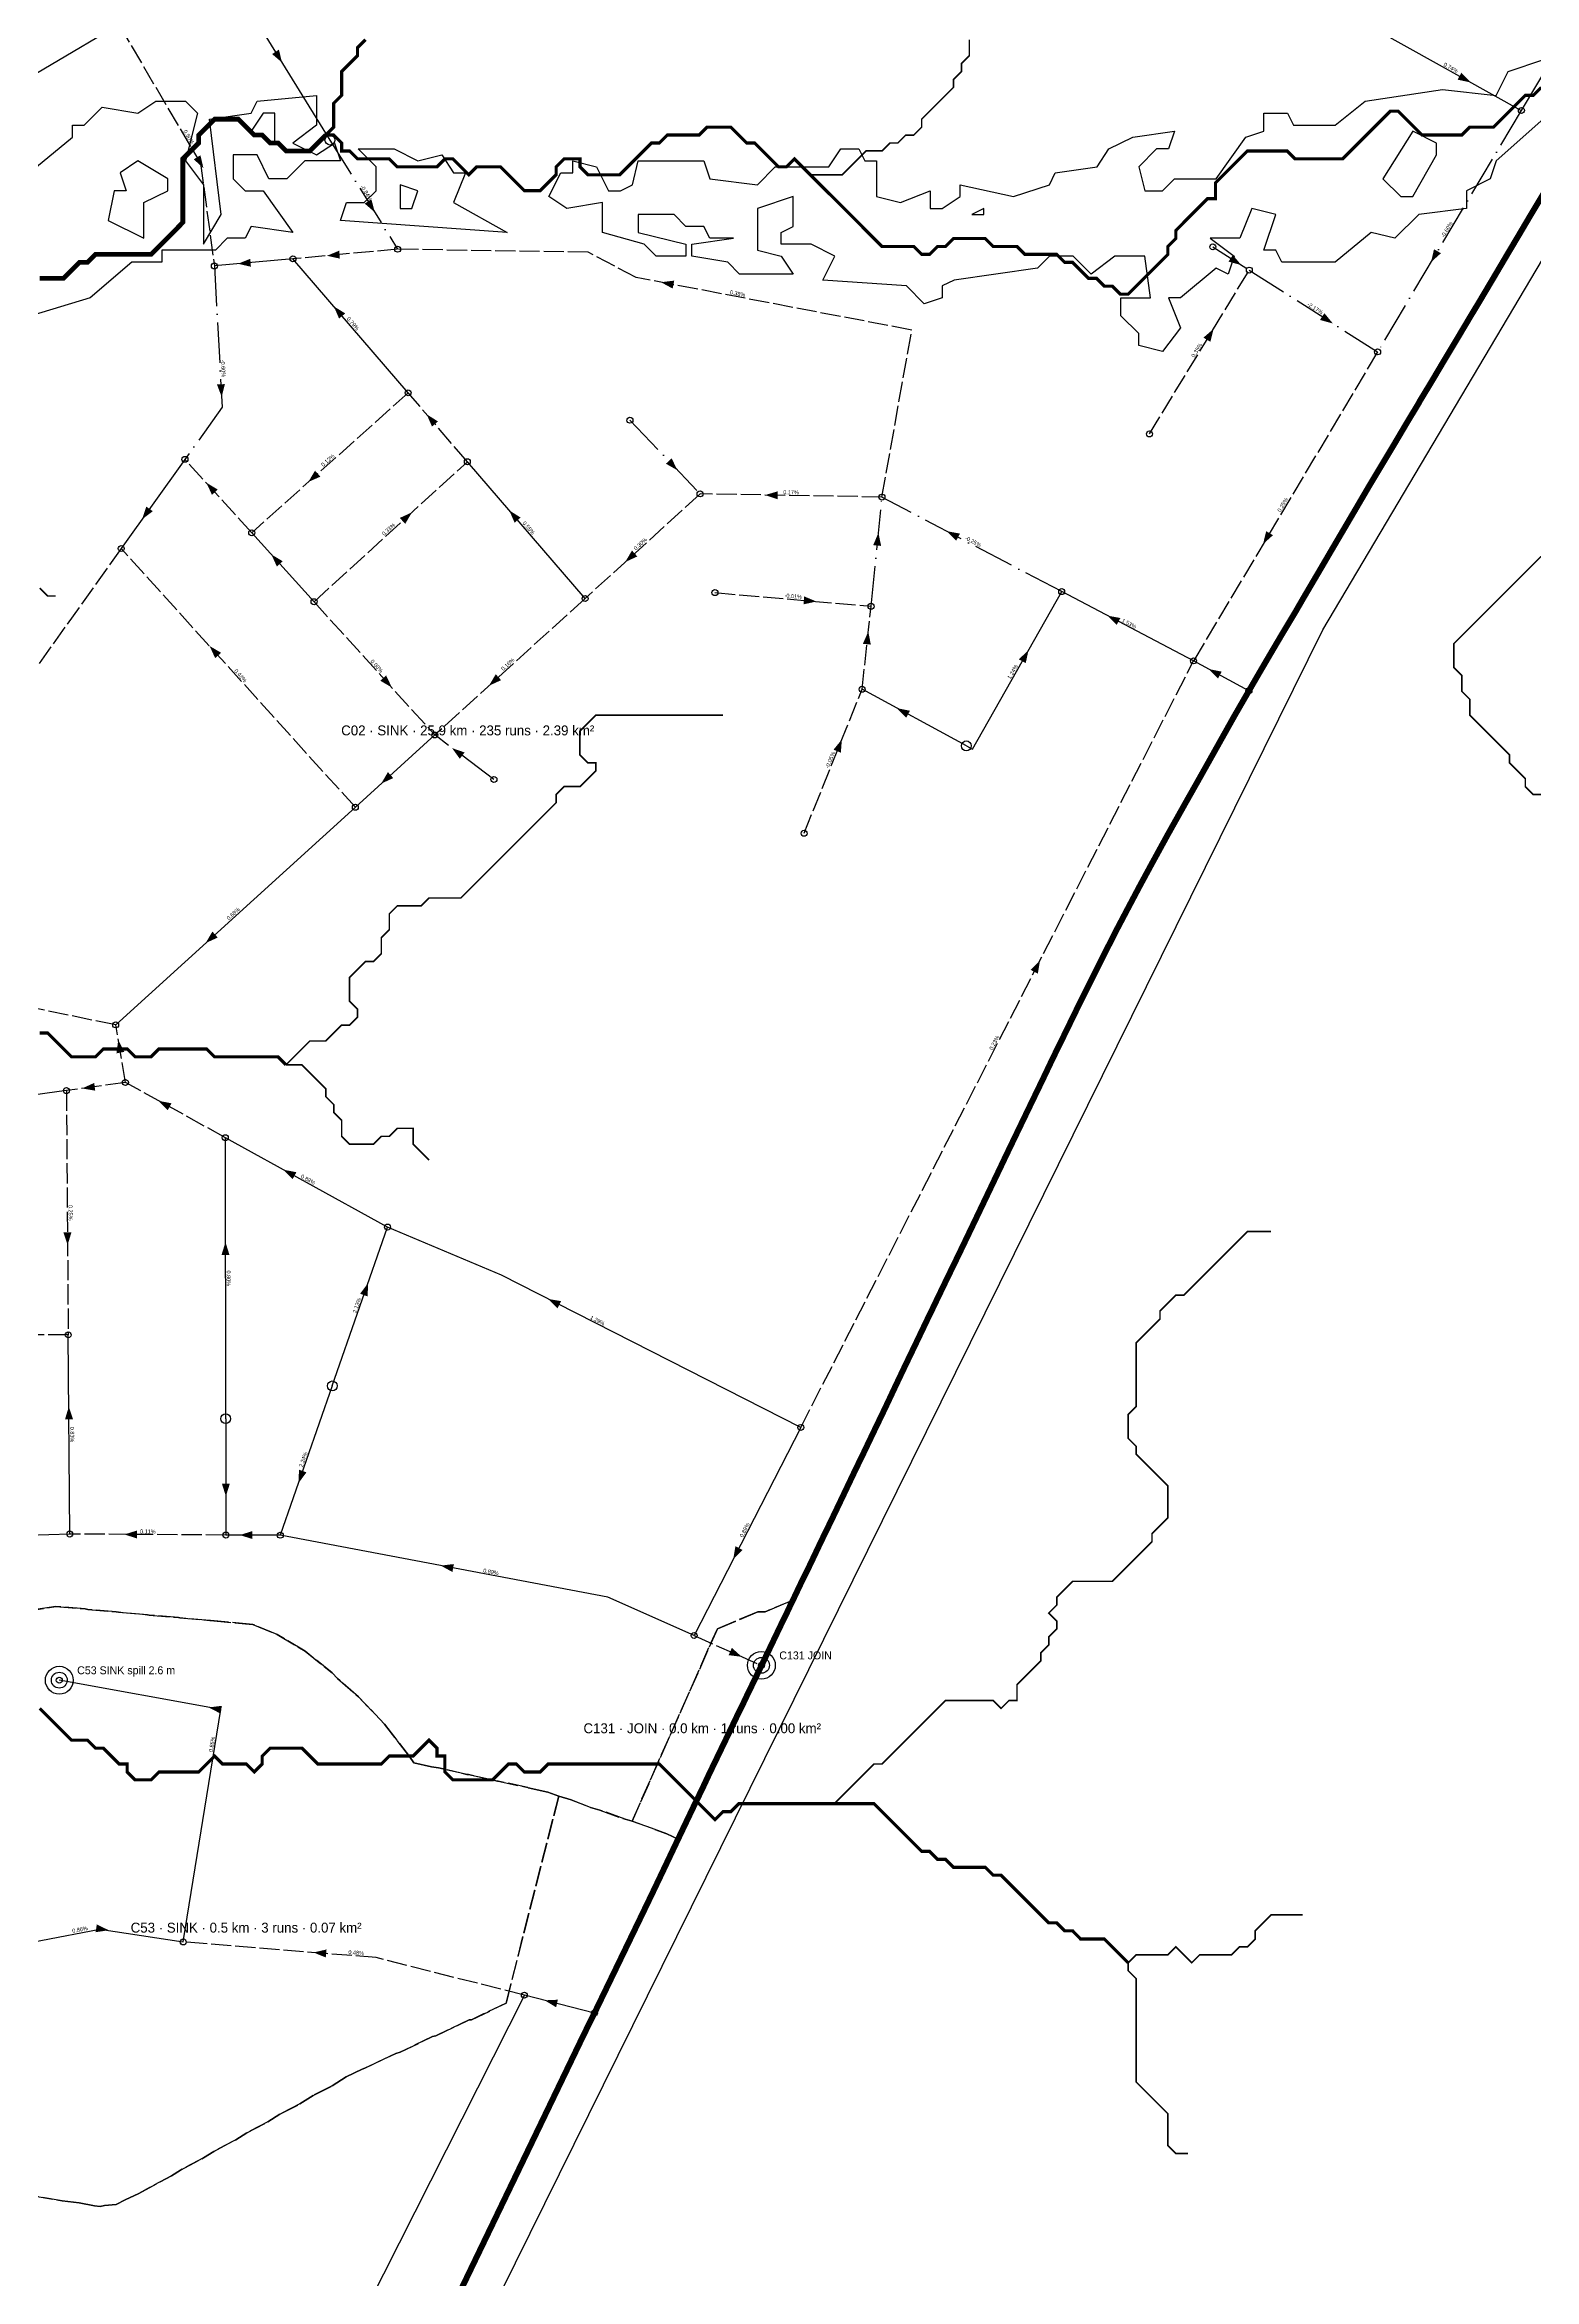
# Model space of a CAD drawing. Header units: metres. Extents: x 442821 to 452274, y 2561971 to 2571293.
# Drawn here: x 446418 to 447168, y 2564896 to 2566022 of the extents above; entities that cross this region are included whole.
import ezdxf
from ezdxf.enums import TextEntityAlignment as Align

# ---------------------------------------------------------------- set-up
doc = ezdxf.new("R2010")
doc.units = ezdxf.units.M
doc.header["$LTSCALE"] = 8
doc.linetypes.add('DASHDOT', pattern=[3.556, 2.54, -0.508, 0, -0.508])
doc.linetypes.add('DASHED', pattern=[1.524, 1.27, -0.254])
for name, color, linetype in [('A_ARROWS', 7, 'Continuous'), ('A_BUILT_2006', 252, 'Continuous'), ('A_CATCH_LABEL', 7, 'Continuous'), ('A_CATCHMENTS', 7, 'Continuous'), ('A_ENVELOPE', 3, 'Continuous'), ('A_GRADIENT', 8, 'Continuous'), ('A_JUNCTIONS', 8, 'Continuous'), ('A_MAIN_PIPE', 5, 'Continuous'), ('A_OUTLET_LABEL', 7, 'Continuous'), ('A_OUTLETS', 7, 'Continuous'), ('A_RUNS', 7, 'Continuous'), ('A_STREAMS', 5, 'Continuous'), ('A_WADI', 4, 'Continuous')]:
    doc.layers.add(name, color=color, linetype=linetype)

msp = doc.modelspace()

# ---------------------------------------------------------------- linework, layer by layer
at = {"layer": 'A_ARROWS', "color": 1}
for points in [[(446537.4, 2566012.5), (446532.4, 2566016.8), (446535.8, 2566019)], [(447136, 2566002.5), (447129.4, 2566003.9), (447131.3, 2566007.4)], [(446497.8, 2565959.3), (446492.9, 2565963.8), (446496.3, 2565965.8)], [(446584.1, 2565937.1), (446579, 2565941.5), (446582.4, 2565943.6)], [(447116, 2565912), (447117.5, 2565918.5), (447121, 2565916.5)], [(446515.2, 2565911.2), (446521.4, 2565913.7), (446521.7, 2565909.7)], [(446560, 2565915.2), (446566.2, 2565917.8), (446566.5, 2565913.8)], [(447020.5, 2565910.5), (447014, 2565912.3), (447016.2, 2565915.6)], [(446728.2, 2565901.9), (446734.9, 2565902.7), (446734.1, 2565898.7)], [(446563.5, 2565889.7), (446569.2, 2565886.2), (446566.1, 2565883.6)], [(447066.6, 2565881.1), (447060.1, 2565882.9), (447062.3, 2565886.3)], [(447006.5, 2565878.4), (447004.9, 2565871.9), (447001.4, 2565874)], [(446507, 2565844.1), (446504.6, 2565850.4), (446508.6, 2565850.6)], [(446610.2, 2565835.4), (446615.9, 2565831.8), (446612.9, 2565829.2)], [(446550.6, 2565801.3), (446554, 2565807), (446556.7, 2565804)], [(446736.5, 2565807.2), (446730.7, 2565810.5), (446733.6, 2565813.2)], [(446499.3, 2565800.9), (446505, 2565797.5), (446502.1, 2565794.8)], [(446780.6, 2565794.7), (446787, 2565796.6), (446786.9, 2565792.6)], [(446466.9, 2565782.5), (446469, 2565788.9), (446472.3, 2565786.6)], [(446602.8, 2565786), (446599.4, 2565780.2), (446596.7, 2565783.2)], [(446651.8, 2565787), (446657.5, 2565783.4), (446654.5, 2565780.8)], [(446837.7, 2565775.7), (446839.1, 2565769.1), (446835.1, 2565769.5)], [(446872.2, 2565776.5), (446878.8, 2565775.3), (446876.9, 2565771.8)], [(447031.4, 2565770), (447033, 2565776.5), (447036.4, 2565774.5)], [(446532, 2565764.8), (446537.7, 2565761.4), (446534.8, 2565758.7)], [(446710.2, 2565761), (446713.6, 2565766.8), (446716.3, 2565763.8)], [(446806.5, 2565741.1), (446800, 2565739.7), (446800.3, 2565743.7)], [(446953, 2565734), (446959.6, 2565732.8), (446957.7, 2565729.3)], [(446500.9, 2565718.7), (446506.7, 2565715.3), (446503.7, 2565712.6)], [(446832.6, 2565726), (446833.9, 2565719.4), (446829.9, 2565719.8)], [(446913.3, 2565716.6), (446911.9, 2565710.1), (446908.4, 2565712)], [(446641.6, 2565698.7), (446645, 2565704.5), (446647.7, 2565701.5)], [(447004, 2565707.1), (447010.6, 2565705.8), (447008.7, 2565702.3)], [(446592.7, 2565697.8), (446586.9, 2565701.2), (446589.8, 2565703.9)], [(446847, 2565687.4), (446853.6, 2565686.1), (446851.7, 2565682.6)], [(446819.3, 2565671.6), (446818.8, 2565665), (446815.1, 2565666.5)], [(446623, 2565667.3), (446629.3, 2565665.1), (446626.9, 2565661.9)], [(446587.3, 2565649.4), (446590.7, 2565655.2), (446593.4, 2565652.2)], [(446498.9, 2565569.1), (446502.3, 2565574.9), (446505, 2565571.9)], [(446919.1, 2565560.3), (446918, 2565553.7), (446914.4, 2565555.6)], [(446454.9, 2565520.3), (446457.9, 2565514.3), (446454, 2565513.6)], [(446436.7, 2565495.9), (446442.8, 2565498.7), (446443.3, 2565494.8)], [(446475.1, 2565489.7), (446481.7, 2565488.4), (446479.8, 2565484.9)], [(446538, 2565455), (446544.6, 2565453.7), (446542.7, 2565450.2)], [(446429.4, 2565417), (446427.3, 2565423.4), (446431.3, 2565423.4)], [(446508.9, 2565418.5), (446510.9, 2565412.1), (446506.9, 2565412.1)], [(446580.7, 2565397.9), (446580.5, 2565391.2), (446576.7, 2565392.5)], [(446671.3, 2565389.9), (446677.9, 2565388.8), (446676.1, 2565385.2)], [(446430, 2565335.7), (446432.1, 2565329.3), (446428.1, 2565329.3)], [(446545.7, 2565297.2), (446545.9, 2565303.9), (446549.7, 2565302.6)], [(446509.1, 2565290.5), (446507.1, 2565296.9), (446511.1, 2565296.9)], [(446458, 2565271.3), (446464.4, 2565273.3), (446464.3, 2565269.3)], [(446516.1, 2565271), (446522.5, 2565273), (446522.5, 2565269)], [(446617.3, 2565255.6), (446623.9, 2565256.4), (446623.2, 2565252.4)], [(446764.6, 2565258.8), (446765.7, 2565265.4), (446769.3, 2565263.5)]]:
    msp.add_solid(points, dxfattribs=at)
at = {"layer": 'A_ARROWS', "color": 3}
for points in [[(446768.9, 2565209.7), (446762.3, 2565210.5), (446763.9, 2565214.2)], [(446500.4, 2565184.2), (446507.1, 2565185), (446506.4, 2565181.1)], [(446450.1, 2565072), (446443.5, 2565071), (446444.1, 2565074.9)], [(446553.2, 2565060.8), (446559.8, 2565062.3), (446559.4, 2565058.3)]]:
    msp.add_solid(points, dxfattribs=at)
at = {"layer": 'A_ARROWS', "color": 2}
msp.add_solid([(446669.6, 2565036.7), (446676.3, 2565037), (446675.4, 2565033.2)], dxfattribs=at)
at = {"layer": 'A_BUILT_2006', "color": 252}
msp.add_lwpolyline([(444423.4, 2563343.2), (444431.5, 2563355.3), (444572.9, 2563267.8), (444295.2, 2562786.9), (444363.1, 2562577.1), (444377.7, 2562576.5), (444569.2, 2562604), (444800.1, 2562694.3), (445148.7, 2563361.2), (445469.4, 2563197.5), (445714.6, 2563159.3), (445807.5, 2563389.7), (445994.1, 2563715), (446180.6, 2564037.7), (446320.8, 2564284.9), (446551.4, 2564695.1), (447061.6, 2565726.9), (448013.4, 2567331.6), (448231.6, 2567243.7), (448332.3, 2567295.5), (448412.2, 2567436.6)], dxfattribs=at)
at = {"layer": 'A_CATCHMENTS', "color": 1, "linetype": 'DASHED'}
msp.add_lwpolyline([(447173, 2565947.1), (447166.7, 2565936.6), (447160.5, 2565926.1), (447154.2, 2565915.5), (447148, 2565905), (447140.7, 2565892.7), (447135.4, 2565883.9), (447129.1, 2565873.3), (447122.8, 2565862.8), (447119, 2565856.4), (447116.1, 2565851.5), (447110.2, 2565841.8), (447109.7, 2565840.8), (447103.9, 2565831.2), (447097.7, 2565820.7), (447094.1, 2565814.7), (447085.1, 2565799.7), (447078.9, 2565789.1), (447073.5, 2565779.9), (447066.5, 2565768), (447060.3, 2565757.4), (447052, 2565743.3), (447047.9, 2565736.2), (447041.6, 2565725.7), (447035.4, 2565715.2), (447029.2, 2565704.6), (447024.3, 2565696.2), (447023.7, 2565695.1), (447017, 2565683.5), (447011, 2565672.8), (447005.4, 2565662.8), (446999, 2565651.4), (446993, 2565640.8), (446987, 2565630.1), (446983.3, 2565623.5), (446975.2, 2565608.7), (446969.4, 2565598), (446966.7, 2565592.9), (446962.1, 2565584.2), (446958, 2565576.4), (446952.5, 2565565.6), (446950.8, 2565562.2), (446947, 2565554.7), (446941.5, 2565543.7), (446938.1, 2565536.8), (446930.8, 2565521.8), (446925.4, 2565510.8), (446920.7, 2565500.9), (446914.8, 2565488.7), (446909.5, 2565477.7), (446901.7, 2565461.5), (446898.9, 2565455.6), (446893.6, 2565444.5), (446888.3, 2565433.4), (446882.7, 2565421.7), (446877.7, 2565411.3), (446872.3, 2565400.2), (446867, 2565389.2), (446864.9, 2565384.8), (446862.8, 2565380.5), (446856.4, 2565367.1), (446851.1, 2565356.1), (446845.5, 2565344.3), (446844.1, 2565341.3), (446840.6, 2565333.9), (446835.3, 2565322.9), (446830, 2565311.8), (446826.3, 2565304.2), (446819.4, 2565289.7), (446814.1, 2565278.6), (446808.7, 2565267.5), (446803.5, 2565256.5), (446798.1, 2565245.5), (446795.7, 2565240.4), (446794.7, 2565238.2), (446780.7, 2565232.4), (446777, 2565232.3), (446756.6, 2565223.8), (446713.7, 2565127), (446710.1, 2565127.9), (446697.5, 2565132.5), (446692.8, 2565133.8), (446683, 2565137.6), (446676.7, 2565139.5), (446671.2, 2565141.6), (446661.4, 2565143.7), (446661.2, 2565143.8), (446646.2, 2565147.1), (446645.9, 2565147.1), (446631.2, 2565150.4), (446630.4, 2565150.5), (446616.1, 2565153.8), (446612.6, 2565154.3), (446603.7, 2565156.3), (446601.6, 2565159.5), (446589, 2565175.7), (446575.9, 2565189.6), (446565.3, 2565198.7), (446562.6, 2565201.6), (446549, 2565212.5), (446534.9, 2565221), (446522.6, 2565226), (446501.4, 2565227.9), (446501, 2565228), (446485.9, 2565229.3), (446485.3, 2565229.5), (446470.5, 2565230.7), (446469.6, 2565230.9), (446455, 2565232.1), (446453.9, 2565232.4), (446439.5, 2565233.5), (446438.2, 2565233.9), (446423.5, 2565235), (446407.2, 2565232.5)], dxfattribs=at)
at = {"layer": 'A_CATCHMENTS', "color": 3, "linetype": 'DASHED'}
msp.add_lwpolyline([(446407.2, 2565232.5), (446423.5, 2565235), (446438.2, 2565233.9), (446439.5, 2565233.5), (446453.9, 2565232.4), (446455, 2565232.1), (446469.6, 2565230.9), (446470.5, 2565230.7), (446485.3, 2565229.5), (446485.9, 2565229.3), (446501, 2565228), (446501.4, 2565227.9), (446522.6, 2565226), (446534.9, 2565221), (446549, 2565212.5), (446562.6, 2565201.6), (446565.3, 2565198.7), (446575.9, 2565189.6), (446589, 2565175.7), (446601.6, 2565159.5), (446603.7, 2565156.3), (446612.6, 2565154.3), (446616.1, 2565153.8), (446630.4, 2565150.5), (446631.2, 2565150.4), (446645.9, 2565147.1), (446646.2, 2565147.1), (446661.2, 2565143.8), (446661.4, 2565143.7), (446671.2, 2565141.6), (446676.7, 2565139.5), (446650.2, 2565035.3), (446632.8, 2565026.9), (446631.7, 2565026.9), (446614.8, 2565018.8), (446613.2, 2565018.5), (446596.9, 2565010.6), (446594.7, 2565010), (446579, 2565002.5), (446577.7, 2565002.1), (446569.7, 2564998.2), (446562.6, 2564993.6), (446553, 2564988.8), (446546.4, 2564984.5), (446536.3, 2564979.4), (446530.2, 2564975.5), (446519.7, 2564970), (446514.1, 2564966.5), (446503, 2564960.6), (446497.9, 2564957.4), (446486.3, 2564951.2), (446481.7, 2564948.4), (446465.3, 2564939.5), (446458.4, 2564936.3), (446458.4, 2564936.3), (446453.8, 2564933.8), (446447.9, 2564933.4), (446445.8, 2564932.9), (446442.9, 2564933.2), (446435.2, 2564934.7), (446426.7, 2564935.7), (446412, 2564938.3)], dxfattribs=at)
msp.add_lwpolyline([(446713.7, 2565127), (446756.6, 2565223.8), (446777, 2565232.3), (446780.7, 2565232.4), (446794.7, 2565238.2), (446792.8, 2565234.4), (446791.5, 2565231.6), (446788.8, 2565226.1), (446782.2, 2565212.3), (446778.8, 2565205.3), (446776.9, 2565201.3), (446775.9, 2565199.2), (446771.8, 2565190.8), (446770.6, 2565188.2), (446766.2, 2565179.2), (446760.9, 2565168.1), (446755.6, 2565157.1), (446752.6, 2565150.9), (446749.1, 2565143.4), (446745, 2565135), (446739.7, 2565123.9), (446736.8, 2565117.8), (446731.1, 2565120.6), (446713.7, 2565127)], close=True, dxfattribs=at)
at = {"layer": 'A_CATCHMENTS', "color": 2, "linetype": 'DASHED'}
msp.add_lwpolyline([(446412, 2564938.3), (446426.7, 2564935.7), (446435.2, 2564934.7), (446442.9, 2564933.2), (446445.8, 2564932.9), (446447.9, 2564933.4), (446453.8, 2564933.8), (446458.4, 2564936.3), (446465.3, 2564939.5), (446481.7, 2564948.4), (446486.3, 2564951.2), (446497.9, 2564957.4), (446503, 2564960.6), (446514.1, 2564966.5), (446519.7, 2564970), (446530.2, 2564975.5), (446536.3, 2564979.4), (446546.4, 2564984.5), (446553, 2564988.8), (446562.6, 2564993.6), (446569.7, 2564998.2), (446577.7, 2565002.1), (446579, 2565002.5), (446594.7, 2565010), (446596.9, 2565010.6), (446613.2, 2565018.5), (446614.8, 2565018.8), (446631.7, 2565026.9), (446632.8, 2565026.9), (446650.2, 2565035.3), (446676.7, 2565139.5), (446683, 2565137.6), (446692.8, 2565133.8), (446697.5, 2565132.5), (446710.1, 2565127.9), (446713.7, 2565127), (446731.1, 2565120.6), (446736.8, 2565117.8), (446734.7, 2565113.4), (446729.2, 2565101.8), (446723.9, 2565090.7), (446718.6, 2565079.7), (446694.7, 2565030.3), (446693.9, 2565028.6), (446691.2, 2565023.2), (446687.5, 2565015.6), (446628.6, 2564893.4)], dxfattribs=at)
at = {"layer": 'A_ENVELOPE', "color": 3}
msp.add_lwpolyline([(447173, 2565947.1), (447166.7, 2565936.6), (447160.5, 2565926.1), (447154.2, 2565915.5), (447148, 2565905), (447140.7, 2565892.7), (447135.4, 2565883.9), (447129.1, 2565873.3), (447122.8, 2565862.8), (447119, 2565856.4), (447116.1, 2565851.5), (447110.2, 2565841.8), (447109.7, 2565840.8), (447103.9, 2565831.2), (447097.7, 2565820.7), (447094.1, 2565814.7), (447085.1, 2565799.7), (447078.9, 2565789.1), (447073.5, 2565779.9), (447066.5, 2565768), (447060.3, 2565757.4), (447052, 2565743.3), (447047.9, 2565736.2), (447041.6, 2565725.7), (447035.4, 2565715.2), (447029.2, 2565704.6), (447024.3, 2565696.2), (447023.7, 2565695.1), (447017, 2565683.5), (447011, 2565672.8), (447005.4, 2565662.8), (446999, 2565651.4), (446993, 2565640.8), (446987, 2565630.1), (446983.3, 2565623.5), (446975.2, 2565608.7), (446969.4, 2565598), (446966.7, 2565592.9), (446962.1, 2565584.2), (446958, 2565576.4), (446952.5, 2565565.6), (446950.8, 2565562.2), (446947, 2565554.7), (446941.5, 2565543.7), (446938.1, 2565536.8), (446930.8, 2565521.8), (446925.4, 2565510.8), (446920.7, 2565500.9), (446914.8, 2565488.7), (446909.5, 2565477.7), (446901.7, 2565461.5), (446898.9, 2565455.6), (446893.6, 2565444.5), (446888.3, 2565433.4), (446882.7, 2565421.7), (446877.7, 2565411.3), (446872.3, 2565400.2), (446867, 2565389.2), (446864.9, 2565384.8), (446862.8, 2565380.5), (446856.4, 2565367.1), (446851.1, 2565356.1), (446845.5, 2565344.3), (446844.1, 2565341.3), (446840.6, 2565333.9), (446835.3, 2565322.9), (446830, 2565311.8), (446826.3, 2565304.2), (446819.4, 2565289.7), (446814.1, 2565278.6), (446808.7, 2565267.5), (446803.5, 2565256.5), (446798.1, 2565245.5), (446795.7, 2565240.4), (446792.8, 2565234.4), (446791.5, 2565231.6), (446788.8, 2565226.1), (446782.2, 2565212.3), (446778.8, 2565205.3), (446776.9, 2565201.3), (446775.9, 2565199.2), (446771.8, 2565190.8), (446770.6, 2565188.2), (446766.2, 2565179.2), (446760.9, 2565168.1), (446755.6, 2565157.1), (446752.6, 2565150.9), (446749.1, 2565143.4), (446745, 2565135), (446739.7, 2565123.9), (446734.7, 2565113.4), (446729.2, 2565101.8), (446723.9, 2565090.7), (446718.6, 2565079.7), (446694.7, 2565030.3), (446693.9, 2565028.6), (446691.2, 2565023.2), (446687.5, 2565015.6), (446628.6, 2564893.4)], dxfattribs=at)
at = {"layer": 'A_JUNCTIONS'}
for centre in [(447161.5, 2565988.4), (446595.6, 2565918.5), (447006.1, 2565919.7), (446503.3, 2565910.1), (446542.9, 2565913.7), (447024.5, 2565908), (447089.1, 2565866.8), (446600.9, 2565846.2), (446712.6, 2565832.4), (446974.2, 2565825.5), (446488.5, 2565812.7), (446630.7, 2565811.5), (446747.9, 2565795.3), (446839.5, 2565793.7), (446522.1, 2565775.7), (446456.4, 2565767.8), (446553.5, 2565741), (446690, 2565742.6), (446755.4, 2565745.6), (446834, 2565738.7), (446930, 2565746.1), (446996.4, 2565711.2), (446829.5, 2565696.9), (447024.3, 2565696.2), (446614.3, 2565673.9), (446644.1, 2565651.5), (446574.3, 2565637.5), (446800.3, 2565624.4), (446453.6, 2565527.9), (446428.8, 2565494.8), (446458.5, 2565498.9), (446508.8, 2565471.1), (446590.5, 2565426.1), (446429.7, 2565371.8), (446798.6, 2565325.2), (446430.5, 2565271.5), (446509.1, 2565271), (446536.5, 2565270.9), (446744.9, 2565220.4), (446425.2, 2565197.9), (446778.8, 2565205.4), (446487.6, 2565066.1), (446659.4, 2565039.3), (446694.7, 2565030.3)]:
    msp.add_circle(centre, 1.5, dxfattribs=at)
at = {"layer": 'A_JUNCTIONS', "color": 30}
for centre in [(446561.5, 2565973.5), (446882, 2565668.4), (446562.7, 2565346.1), (446509, 2565329.6)]:
    msp.add_circle(centre, 2.5, dxfattribs=at)
at = {"layer": 'A_MAIN_PIPE', "color": 5, "const_width": 3}
msp.add_lwpolyline([(447173, 2565947.1), (447166.7, 2565936.6), (447160.5, 2565926.1), (447154.2, 2565915.5), (447148, 2565905), (447140.7, 2565892.7), (447135.4, 2565883.9), (447129.1, 2565873.3), (447122.8, 2565862.8), (447119, 2565856.4), (447116.1, 2565851.5), (447110.2, 2565841.8), (447109.7, 2565840.8), (447103.9, 2565831.2), (447097.7, 2565820.7), (447094.1, 2565814.7), (447085.1, 2565799.7), (447078.9, 2565789.1), (447073.5, 2565779.9), (447066.5, 2565768), (447060.3, 2565757.4), (447052, 2565743.3), (447047.9, 2565736.2), (447041.6, 2565725.7), (447035.4, 2565715.2), (447029.2, 2565704.6), (447023.7, 2565695.1), (447017, 2565683.5), (447011, 2565672.8), (447005.4, 2565662.8), (446999, 2565651.4), (446993, 2565640.8), (446987, 2565630.1), (446983.3, 2565623.5), (446975.2, 2565608.7), (446969.4, 2565598), (446966.7, 2565592.9), (446962.1, 2565584.2), (446958, 2565576.4), (446952.5, 2565565.6), (446950.8, 2565562.2), (446947, 2565554.7), (446941.5, 2565543.7), (446938.1, 2565536.8), (446930.8, 2565521.8), (446925.4, 2565510.8), (446920.7, 2565500.9), (446914.8, 2565488.7), (446909.5, 2565477.7), (446901.7, 2565461.5), (446898.9, 2565455.6), (446893.6, 2565444.5), (446888.3, 2565433.4), (446882.7, 2565421.7), (446877.7, 2565411.3), (446872.3, 2565400.2), (446867, 2565389.2), (446864.9, 2565384.8), (446862.8, 2565380.5), (446856.4, 2565367.1), (446851.1, 2565356.1), (446845.5, 2565344.3), (446844.1, 2565341.3), (446840.6, 2565333.9), (446835.3, 2565322.9), (446830, 2565311.8), (446826.3, 2565304.2), (446819.4, 2565289.7), (446814.1, 2565278.6), (446808.7, 2565267.5), (446803.5, 2565256.5), (446798.1, 2565245.5), (446795.7, 2565240.4), (446792.8, 2565234.4), (446791.5, 2565231.6), (446788.8, 2565226.1), (446782.2, 2565212.3), (446776.9, 2565201.3), (446775.9, 2565199.2), (446771.8, 2565190.8), (446770.6, 2565188.2), (446766.2, 2565179.2), (446760.9, 2565168.1), (446755.6, 2565157.1), (446752.6, 2565150.9), (446749.1, 2565143.4), (446745, 2565135), (446739.7, 2565123.9), (446734.7, 2565113.4), (446729.2, 2565101.8), (446723.9, 2565090.7), (446718.6, 2565079.7), (446693.9, 2565028.6), (446691.2, 2565023.2), (446687.5, 2565015.6), (446544.7, 2564719.1)], dxfattribs=at)
at = {"layer": 'A_OUTLETS', "color": 5}
for radius in [7, 4]:
    msp.add_circle((446778.8, 2565205.4), radius, dxfattribs=at)
at = {"layer": 'A_OUTLETS', "color": 1}
for radius in [7, 4]:
    msp.add_circle((446425.2, 2565197.9), radius, dxfattribs=at)
at = {"layer": 'A_RUNS', "color": 1}
for points in [[(446496.1, 2566079.4), (446561.5, 2565973.5)], [(447209.2, 2566068.6), (447161.4, 2565988.4)], [(446284.6, 2565930.9), (446455.2, 2566031.6)], [(447089, 2566028.6), (447161.4, 2565988.4)], [(446542.9, 2565913.7), (446503.3, 2565910.1)], [(446600.9, 2565846.2), (446542.9, 2565913.7)], [(446488.5, 2565812.7), (446456.4, 2565767.8)], [(446690, 2565742.6), (446630.7, 2565811.5)], [(446553.5, 2565741), (446522.1, 2565775.7)], [(446882, 2565668.4), (446885.1, 2565666.7), (446930, 2565746.1)], [(446996.4, 2565711.2), (446930, 2565746.1)], [(447024.3, 2565696.2), (446996.4, 2565711.2)], [(446882, 2565668.4), (446829.5, 2565696.9)], [(446614.3, 2565673.9), (446574.3, 2565637.5)], [(446574.3, 2565637.5), (446453.6, 2565527.9)], [(446428.8, 2565494.8), (446349.9, 2565484)], [(446590.5, 2565426.1), (446508.9, 2565471.1)], [(446509, 2565329.6), (446508.9, 2565471.1)], [(446562.7, 2565346.1), (446590.5, 2565426.1)], [(446798.6, 2565325.2), (446647.9, 2565401.8), (446590.5, 2565426.1)], [(446430.5, 2565271.5), (446429.7, 2565371.8)], [(446562.7, 2565346.1), (446536.5, 2565270.9)], [(446509, 2565329.6), (446509.1, 2565271)], [(446798.6, 2565325.2), (446744.9, 2565220.4)], [(446430.5, 2565271.5), (446345.8, 2565268.8), (446251.1, 2565274.1)], [(446536.5, 2565270.9), (446509.1, 2565271)], [(446744.9, 2565220.4), (446701.4, 2565239.7), (446536.5, 2565270.9)]]:
    msp.add_lwpolyline(points, dxfattribs=at)
at = {"layer": 'A_RUNS', "color": 1, "linetype": 'DASHED'}
for points in [[(446455.2, 2566031.6), (446496.3, 2565961.8), (446503.3, 2565910.1)], [(446595.6, 2565918.5), (446542.9, 2565913.7)], [(446839.5, 2565793.7), (446854.5, 2565877.8), (446715.7, 2565904.3), (446691.5, 2565917), (446595.6, 2565918.5)], [(446974.2, 2565825.5), (447024.5, 2565908)], [(447089.1, 2565866.8), (446996.4, 2565711.2)], [(446600.9, 2565846.2), (446522.1, 2565775.7)], [(446630.7, 2565811.5), (446600.9, 2565846.2)], [(446522.1, 2565775.7), (446488.5, 2565812.7)], [(446553.5, 2565741), (446630.7, 2565811.5)], [(446747.9, 2565795.3), (446690, 2565742.6)], [(446839.5, 2565793.7), (446747.9, 2565795.3)], [(446456.4, 2565767.8), (446306.6, 2565558.2)], [(446574.3, 2565637.5), (446456.4, 2565767.8)], [(446553.5, 2565741), (446614.3, 2565673.9)], [(446690, 2565742.6), (446614.3, 2565673.9)], [(446755.4, 2565745.6), (446834, 2565738.7)], [(446829.5, 2565696.9), (446834, 2565738.7)], [(446798.6, 2565325.2), (446996.4, 2565711.2)], [(446800.3, 2565624.4), (446829.5, 2565696.9)], [(446453.6, 2565527.9), (446306.6, 2565558.2)], [(446458.5, 2565498.9), (446453.6, 2565527.9)], [(446458.5, 2565498.9), (446428.8, 2565494.8)], [(446428.8, 2565494.8), (446429.7, 2565371.8)], [(446508.9, 2565471.1), (446458.5, 2565498.9)], [(446429.7, 2565371.8), (446350.1, 2565371.9)], [(446509.1, 2565271), (446430.5, 2565271.5)]]:
    msp.add_lwpolyline(points, dxfattribs=at)
at = {"layer": 'A_RUNS', "color": 1, "linetype": 'DASHDOT'}
for points in [[(447161.4, 2565988.4), (447089.1, 2565866.8)], [(446561.5, 2565973.5), (446595.6, 2565918.5)], [(447006.1, 2565919.7), (447024.5, 2565908)], [(446503.3, 2565910.1), (446507.2, 2565838.9), (446488.5, 2565812.7)], [(447024.5, 2565908), (447089.1, 2565866.8)], [(446712.6, 2565832.4), (446747.9, 2565795.3)], [(446834, 2565738.7), (446839.5, 2565793.7)], [(446930, 2565746.1), (446839.5, 2565793.7)], [(446644.1, 2565651.5), (446614.3, 2565673.9)]]:
    msp.add_lwpolyline(points, dxfattribs=at)
at = {"layer": 'A_RUNS', "color": 3, "linetype": 'DASHED'}
for points in [[(446744.9, 2565220.4), (446778.8, 2565205.3)], [(446659.4, 2565039.3), (446584.7, 2565058.2), (446487.6, 2565066.1)]]:
    msp.add_lwpolyline(points, dxfattribs=at)
at = {"layer": 'A_RUNS', "color": 3}
for points in [[(446487.6, 2565066.1), (446506.5, 2565183.1), (446425.2, 2565197.9)], [(446384.4, 2565061.5), (446386.1, 2565061.2), (446445.7, 2565072.6), (446487.6, 2565066.1)]]:
    msp.add_lwpolyline(points, dxfattribs=at)
at = {"layer": 'A_RUNS', "color": 2}
for points in [[(446659.4, 2565039.3), (446430.9, 2564586.9)], [(446694.7, 2565030.3), (446659.4, 2565039.3)]]:
    msp.add_lwpolyline(points, dxfattribs=at)
at = {"layer": 'A_STREAMS', "color": 5}
for points, const_width in [([(446579.4, 2566024), (446575.4, 2566020), (446575.4, 2566016), (446571.4, 2566012), (446567.4, 2566008), (446567.4, 2566004), (446567.4, 2566000), (446567.4, 2565996), (446563.4, 2565992), (446563.4, 2565988), (446563.4, 2565984), (446563.4, 2565980), (446559.4, 2565976)], 1.6), ([(446883.5, 2566024), (446883.5, 2566020), (446883.5, 2566016), (446879.5, 2566012), (446879.5, 2566008), (446875.5, 2566004), (446875.5, 2566000), (446871.5, 2565996), (446867.5, 2565992), (446863.5, 2565988), (446859.5, 2565984), (446859.5, 2565980), (446855.5, 2565976), (446851.5, 2565976), (446847.5, 2565972), (446843.5, 2565972), (446839.5, 2565968), (446835.5, 2565968), (446831.5, 2565968), (446827.5, 2565964), (446823.5, 2565960), (446819.5, 2565956), (446815.5, 2565956), (446811.4, 2565956), (446807.4, 2565956), (446803.4, 2565956)], 0.8), ([(447171.5, 2566000), (447167.5, 2565996), (447163.5, 2565996), (447159.5, 2565992), (447155.5, 2565988), (447151.5, 2565984), (447147.5, 2565980), (447143.5, 2565980), (447139.5, 2565980), (447135.5, 2565980), (447131.5, 2565976), (447127.5, 2565976), (447123.5, 2565976), (447119.5, 2565976), (447115.5, 2565976), (447111.5, 2565976), (447107.5, 2565980), (447103.5, 2565984), (447099.5, 2565988), (447095.5, 2565988), (447091.5, 2565984), (447087.5, 2565980), (447083.5, 2565976), (447079.5, 2565972), (447075.5, 2565968), (447071.5, 2565964), (447067.5, 2565964), (447063.5, 2565964), (447059.5, 2565964), (447055.5, 2565964), (447051.5, 2565964), (447047.5, 2565964), (447043.5, 2565968), (447039.5, 2565968), (447035.5, 2565968), (447031.5, 2565968), (447027.5, 2565968), (447023.5, 2565968), (447019.5, 2565964), (447015.5, 2565960), (447011.5, 2565956), (447007.5, 2565952), (447007.5, 2565948), (447007.5, 2565944), (447003.5, 2565944), (446999.5, 2565940), (446995.5, 2565936), (446991.5, 2565932), (446987.5, 2565927.9), (446987.5, 2565923.9), (446983.5, 2565919.9), (446983.5, 2565915.9), (446979.5, 2565911.9), (446975.5, 2565907.9), (446971.5, 2565903.9), (446967.5, 2565899.9), (446963.5, 2565895.9), (446959.5, 2565895.9), (446955.5, 2565899.9), (446951.5, 2565899.9), (446947.5, 2565903.9), (446943.5, 2565903.9), (446939.5, 2565907.9), (446935.5, 2565911.9), (446931.5, 2565911.9), (446927.5, 2565915.9), (446923.5, 2565915.9), (446919.5, 2565915.9), (446915.5, 2565915.9), (446911.5, 2565915.9), (446907.5, 2565919.9), (446903.5, 2565919.9), (446899.5, 2565919.9), (446895.5, 2565919.9), (446891.5, 2565923.9), (446887.5, 2565923.9), (446883.5, 2565923.9), (446879.5, 2565923.9), (446875.5, 2565923.9), (446871.5, 2565919.9), (446867.5, 2565919.9), (446863.5, 2565915.9), (446859.5, 2565915.9), (446855.5, 2565919.9), (446851.5, 2565919.9), (446847.5, 2565919.9), (446843.5, 2565919.9), (446839.5, 2565919.9), (446835.5, 2565923.9), (446831.5, 2565927.9), (446827.5, 2565932), (446823.5, 2565936), (446819.5, 2565940), (446815.5, 2565944), (446811.4, 2565948), (446807.4, 2565952), (446803.4, 2565956)], 1.6), ([(446559.4, 2565976), (446555.4, 2565972), (446551.4, 2565968), (446547.4, 2565968), (446543.4, 2565968), (446539.4, 2565968), (446535.4, 2565972), (446531.4, 2565972), (446527.4, 2565976), (446523.4, 2565976), (446519.4, 2565980), (446515.4, 2565984), (446511.4, 2565984), (446507.4, 2565984), (446503.4, 2565984), (446499.4, 2565980), (446495.4, 2565976), (446495.4, 2565972), (446491.4, 2565968), (446487.4, 2565964), (446487.4, 2565960), (446487.4, 2565956), (446487.4, 2565952), (446487.4, 2565948), (446487.4, 2565944), (446487.4, 2565940), (446487.4, 2565936), (446487.4, 2565932), (446483.4, 2565927.9), (446479.4, 2565923.9), (446475.4, 2565919.9), (446471.4, 2565915.9), (446467.4, 2565915.9), (446463.4, 2565915.9), (446459.4, 2565915.9), (446455.4, 2565915.9), (446451.4, 2565915.9), (446447.4, 2565915.9), (446443.4, 2565915.9), (446439.4, 2565911.9), (446435.4, 2565911.9), (446431.4, 2565907.9), (446427.4, 2565903.9), (446423.4, 2565903.9), (446419.4, 2565903.9), (446415.4, 2565903.9)], 2.4), ([(446803.4, 2565956), (446799.4, 2565960), (446795.4, 2565964), (446791.4, 2565960), (446787.4, 2565960), (446783.4, 2565964), (446779.4, 2565968), (446775.4, 2565972), (446771.4, 2565972), (446767.4, 2565976), (446763.4, 2565980), (446759.4, 2565980), (446755.4, 2565980), (446751.4, 2565980), (446747.4, 2565976), (446743.4, 2565976), (446739.4, 2565976), (446735.4, 2565976), (446731.4, 2565976), (446727.4, 2565972), (446723.4, 2565972), (446719.4, 2565968), (446715.4, 2565964), (446711.4, 2565960), (446707.4, 2565956), (446703.4, 2565956), (446699.4, 2565956), (446695.4, 2565956), (446691.4, 2565956), (446687.4, 2565960), (446687.4, 2565964), (446683.4, 2565964), (446679.4, 2565964), (446675.4, 2565960), (446675.4, 2565956), (446671.4, 2565952), (446667.4, 2565948), (446663.4, 2565948), (446659.4, 2565948), (446655.4, 2565952), (446651.4, 2565956), (446647.4, 2565960), (446643.4, 2565960), (446639.4, 2565960), (446635.4, 2565960), (446631.4, 2565956), (446627.4, 2565960), (446623.4, 2565964), (446619.4, 2565964), (446615.4, 2565960), (446611.4, 2565960), (446607.4, 2565960), (446603.4, 2565960), (446599.4, 2565960), (446595.4, 2565960), (446591.4, 2565964), (446587.4, 2565964), (446583.4, 2565964), (446579.4, 2565964), (446575.4, 2565964), (446571.4, 2565968), (446567.4, 2565968), (446567.4, 2565972), (446563.4, 2565976), (446559.4, 2565976)], 1.6), ([(447171.5, 2565643.9), (447167.5, 2565643.9), (447163.5, 2565647.9), (447163.5, 2565651.9), (447159.5, 2565655.9), (447155.5, 2565659.9), (447155.5, 2565663.9), (447151.5, 2565667.9), (447147.5, 2565671.9), (447143.5, 2565675.9), (447139.5, 2565679.9), (447135.5, 2565683.9), (447135.5, 2565687.9), (447135.5, 2565691.9), (447131.5, 2565695.9), (447131.5, 2565699.9), (447131.5, 2565703.9), (447127.5, 2565707.9), (447127.5, 2565711.9), (447127.5, 2565715.9), (447127.5, 2565719.9), (447131.5, 2565723.9), (447135.5, 2565727.9), (447139.5, 2565731.9), (447143.5, 2565735.9), (447147.5, 2565739.9), (447151.5, 2565743.9), (447155.5, 2565747.9), (447159.5, 2565751.9), (447163.5, 2565755.9), (447167.5, 2565759.9), (447171.5, 2565763.9)], 0.8), ([(446423.4, 2565743.9), (446419.4, 2565743.9), (446415.4, 2565747.9)], 0.8), ([(446759.4, 2565683.9), (446755.4, 2565683.9), (446751.4, 2565683.9), (446747.4, 2565683.9), (446743.4, 2565683.9), (446739.4, 2565683.9), (446735.4, 2565683.9), (446731.4, 2565683.9), (446727.4, 2565683.9), (446723.4, 2565683.9), (446719.4, 2565683.9), (446715.4, 2565683.9), (446711.4, 2565683.9), (446707.4, 2565683.9), (446703.4, 2565683.9), (446699.4, 2565683.9), (446695.4, 2565683.9), (446691.4, 2565679.9), (446687.4, 2565675.9), (446687.4, 2565671.9), (446687.4, 2565667.9), (446687.4, 2565663.9), (446691.4, 2565659.9), (446695.4, 2565659.9), (446695.4, 2565655.9), (446691.4, 2565651.9), (446687.4, 2565647.9), (446683.4, 2565647.9), (446679.4, 2565647.9), (446675.4, 2565643.9), (446675.4, 2565639.8), (446671.4, 2565635.8), (446667.4, 2565631.8), (446663.4, 2565627.8), (446659.4, 2565623.8), (446655.4, 2565619.8), (446651.4, 2565615.8), (446647.4, 2565611.8), (446643.4, 2565607.8), (446639.4, 2565603.8), (446635.4, 2565599.8), (446631.4, 2565595.8), (446627.4, 2565591.8), (446623.4, 2565591.8), (446619.4, 2565591.8), (446615.4, 2565591.8), (446611.4, 2565591.8), (446607.4, 2565587.8), (446603.4, 2565587.8), (446599.4, 2565587.8), (446595.4, 2565587.8), (446591.4, 2565583.8), (446591.4, 2565579.8), (446591.4, 2565575.8), (446587.4, 2565571.8), (446587.4, 2565567.8), (446587.4, 2565563.8), (446583.4, 2565559.8), (446579.4, 2565559.8), (446575.4, 2565555.8), (446571.4, 2565551.8), (446571.4, 2565547.8), (446571.4, 2565543.8), (446571.4, 2565539.8), (446575.4, 2565535.8), (446575.4, 2565531.8), (446571.4, 2565527.8), (446567.4, 2565527.8), (446563.4, 2565523.8), (446559.4, 2565519.8), (446555.4, 2565519.8), (446551.4, 2565519.8), (446547.4, 2565515.8), (446543.4, 2565511.8), (446539.4, 2565507.8)], 0.8), ([(446539.4, 2565507.8), (446535.4, 2565511.8), (446531.4, 2565511.8), (446527.4, 2565511.8), (446523.4, 2565511.8), (446519.4, 2565511.8), (446515.4, 2565511.8), (446511.4, 2565511.8), (446507.4, 2565511.8), (446503.4, 2565511.8), (446499.4, 2565515.8), (446495.4, 2565515.8), (446491.4, 2565515.8), (446487.4, 2565515.8), (446483.4, 2565515.8), (446479.4, 2565515.8), (446475.4, 2565515.8), (446471.4, 2565511.8), (446467.4, 2565511.8), (446463.4, 2565511.8), (446459.4, 2565515.8), (446455.4, 2565515.8), (446451.4, 2565515.8), (446447.4, 2565515.8), (446443.4, 2565511.8), (446439.4, 2565511.8), (446435.4, 2565511.8), (446431.4, 2565511.8), (446427.4, 2565515.8), (446423.4, 2565519.8), (446419.4, 2565523.8), (446415.4, 2565523.8)], 1.6), ([(446611.4, 2565459.8), (446607.4, 2565463.8), (446603.4, 2565467.8), (446603.4, 2565471.8), (446603.4, 2565475.8), (446599.4, 2565475.8), (446595.4, 2565475.8), (446591.4, 2565471.8), (446587.4, 2565471.8), (446583.4, 2565467.8), (446579.4, 2565467.8), (446575.4, 2565467.8), (446571.4, 2565467.8), (446567.4, 2565471.8), (446567.4, 2565475.8), (446567.4, 2565479.8), (446563.4, 2565483.8), (446563.4, 2565487.8), (446559.4, 2565491.8), (446559.4, 2565495.8), (446555.4, 2565499.8), (446551.4, 2565503.8), (446547.4, 2565507.8), (446543.4, 2565507.8), (446539.4, 2565507.8)], 0.8), ([(447035.5, 2565423.8), (447031.5, 2565423.8), (447027.5, 2565423.8), (447023.5, 2565423.8), (447019.5, 2565419.8), (447015.5, 2565415.8), (447011.5, 2565411.8), (447007.5, 2565407.8), (447003.5, 2565403.8), (446999.5, 2565399.8), (446995.5, 2565395.8), (446991.5, 2565391.8), (446987.5, 2565391.8), (446983.5, 2565387.8), (446979.5, 2565383.8), (446979.5, 2565379.8), (446975.5, 2565375.8), (446971.5, 2565371.8), (446967.5, 2565367.8), (446967.5, 2565363.8), (446967.5, 2565359.8), (446967.5, 2565355.7), (446967.5, 2565351.7), (446967.5, 2565347.7), (446967.5, 2565343.7), (446967.5, 2565339.7), (446967.5, 2565335.7), (446963.5, 2565331.7), (446963.5, 2565327.7), (446963.5, 2565323.7), (446963.5, 2565319.7), (446967.5, 2565315.7), (446967.5, 2565311.7), (446971.5, 2565307.7), (446975.5, 2565303.7), (446979.5, 2565299.7), (446983.5, 2565295.7), (446983.5, 2565291.7), (446983.5, 2565287.7), (446983.5, 2565283.7), (446983.5, 2565279.7), (446979.5, 2565275.7), (446975.5, 2565271.7), (446975.5, 2565267.7), (446971.5, 2565263.7), (446967.5, 2565259.7), (446963.5, 2565255.7), (446959.5, 2565251.7), (446955.5, 2565247.7), (446951.5, 2565247.7), (446947.5, 2565247.7), (446943.5, 2565247.7), (446939.5, 2565247.7), (446935.5, 2565247.7), (446931.5, 2565243.7), (446927.5, 2565239.7), (446927.5, 2565235.7), (446923.5, 2565231.7), (446927.5, 2565227.7), (446927.5, 2565223.7), (446923.5, 2565219.7), (446923.5, 2565215.7), (446919.5, 2565211.7), (446919.5, 2565207.7), (446915.5, 2565203.7), (446911.5, 2565199.7), (446907.5, 2565195.7), (446907.5, 2565191.7), (446907.5, 2565187.7), (446903.5, 2565187.7), (446899.5, 2565183.7), (446895.5, 2565187.7), (446891.5, 2565187.7), (446887.5, 2565187.7), (446883.5, 2565187.7), (446879.5, 2565187.7), (446875.5, 2565187.7), (446871.5, 2565187.7), (446867.5, 2565183.7), (446863.5, 2565179.7), (446859.5, 2565175.7), (446855.5, 2565171.7), (446851.5, 2565167.7), (446847.5, 2565163.7), (446843.5, 2565159.7), (446839.5, 2565155.7), (446835.5, 2565155.7), (446831.5, 2565151.7), (446827.5, 2565147.7), (446823.5, 2565143.7), (446819.5, 2565139.7), (446815.5, 2565135.7)], 0.8), ([(446815.5, 2565135.7), (446811.4, 2565135.7), (446807.4, 2565135.7), (446803.4, 2565135.7), (446799.4, 2565135.7), (446795.4, 2565135.7), (446791.4, 2565135.7), (446787.4, 2565135.7), (446783.4, 2565135.7), (446779.4, 2565135.7), (446775.4, 2565135.7), (446771.4, 2565135.7), (446767.4, 2565135.7), (446763.4, 2565131.7), (446759.4, 2565131.7), (446755.4, 2565127.7), (446751.4, 2565131.7), (446747.4, 2565135.7), (446743.4, 2565139.7), (446739.4, 2565143.7), (446735.4, 2565147.7), (446731.4, 2565151.7), (446727.4, 2565155.7), (446723.4, 2565155.7), (446719.4, 2565155.7), (446715.4, 2565155.7), (446711.4, 2565155.7), (446707.4, 2565155.7), (446703.4, 2565155.7), (446699.4, 2565155.7), (446695.4, 2565155.7), (446691.4, 2565155.7), (446687.4, 2565155.7), (446683.4, 2565155.7), (446679.4, 2565155.7), (446675.4, 2565155.7), (446671.4, 2565155.7), (446667.4, 2565151.7), (446663.4, 2565151.7), (446659.4, 2565151.7), (446655.4, 2565155.7), (446651.4, 2565155.7), (446647.4, 2565151.7), (446643.4, 2565147.7), (446639.4, 2565147.7), (446635.4, 2565147.7), (446631.4, 2565147.7), (446627.4, 2565147.7), (446623.4, 2565147.7), (446619.4, 2565151.7), (446619.4, 2565155.7), (446619.4, 2565159.7), (446615.4, 2565159.7), (446615.4, 2565163.7), (446611.4, 2565167.7), (446607.4, 2565163.7), (446603.4, 2565159.7), (446599.4, 2565159.7), (446595.4, 2565159.7), (446591.4, 2565159.7), (446587.4, 2565155.7), (446583.4, 2565155.7), (446579.4, 2565155.7), (446575.4, 2565155.7), (446571.4, 2565155.7), (446567.4, 2565155.7), (446563.4, 2565155.7), (446559.4, 2565155.7), (446555.4, 2565155.7), (446551.4, 2565159.7), (446547.4, 2565163.7), (446543.4, 2565163.7), (446539.4, 2565163.7), (446535.4, 2565163.7), (446531.4, 2565163.7), (446527.4, 2565159.7), (446527.4, 2565155.7), (446523.4, 2565151.7), (446519.4, 2565155.7), (446515.4, 2565155.7), (446511.4, 2565155.7), (446507.4, 2565155.7), (446503.4, 2565159.7), (446499.4, 2565155.7), (446495.4, 2565151.7), (446491.4, 2565151.7), (446487.4, 2565151.7), (446483.4, 2565151.7), (446479.4, 2565151.7), (446475.4, 2565151.7), (446471.4, 2565147.7), (446467.4, 2565147.7), (446463.4, 2565147.7), (446459.4, 2565151.7), (446459.4, 2565155.7), (446455.4, 2565155.7), (446451.4, 2565159.7), (446447.4, 2565163.7), (446443.4, 2565163.7), (446439.4, 2565167.7), (446435.4, 2565167.7), (446431.4, 2565167.7), (446427.4, 2565171.7), (446423.4, 2565175.7), (446419.4, 2565179.7), (446415.4, 2565183.7)], 1.6), ([(446963.5, 2565055.6), (446959.5, 2565059.6), (446955.5, 2565063.6), (446951.5, 2565067.6), (446947.5, 2565067.6), (446943.5, 2565067.6), (446939.5, 2565067.6), (446935.5, 2565071.7), (446931.5, 2565071.7), (446927.5, 2565075.7), (446923.5, 2565075.7), (446919.5, 2565079.7), (446915.5, 2565083.7), (446911.5, 2565087.7), (446907.5, 2565091.7), (446903.5, 2565095.7), (446899.5, 2565099.7), (446895.5, 2565099.7), (446891.5, 2565103.7), (446887.5, 2565103.7), (446883.5, 2565103.7), (446879.5, 2565103.7), (446875.5, 2565103.7), (446871.5, 2565107.7), (446867.5, 2565107.7), (446863.5, 2565111.7), (446859.5, 2565111.7), (446855.5, 2565115.7), (446851.5, 2565119.7), (446847.5, 2565123.7), (446843.5, 2565127.7), (446839.5, 2565131.7), (446835.5, 2565135.7), (446831.5, 2565135.7), (446827.5, 2565135.7), (446823.5, 2565135.7), (446819.5, 2565135.7), (446815.5, 2565135.7)], 1.6), ([(447051.3, 2565079.7), (447047.5, 2565079.7), (447043.5, 2565079.7), (447039.5, 2565079.7), (447035.5, 2565079.7), (447031.5, 2565075.7), (447027.5, 2565071.7), (447027.5, 2565067.6), (447023.5, 2565063.6), (447019.5, 2565063.6), (447015.5, 2565059.6), (447011.5, 2565059.6), (447007.5, 2565059.6), (447003.5, 2565059.6), (446999.5, 2565059.6), (446995.5, 2565055.6), (446991.5, 2565059.6), (446987.5, 2565063.6), (446983.5, 2565059.6), (446979.5, 2565059.6), (446975.5, 2565059.6), (446971.5, 2565059.6), (446967.5, 2565059.6), (446963.5, 2565055.6)], 0.8), ([(446993.7, 2564959.6), (446991.5, 2564959.6), (446987.5, 2564959.6), (446983.5, 2564963.6), (446983.5, 2564967.6), (446983.5, 2564971.6), (446983.5, 2564975.6), (446983.5, 2564979.6), (446979.5, 2564983.6), (446975.5, 2564987.6), (446971.5, 2564991.6), (446967.5, 2564995.6), (446967.5, 2564999.6), (446967.5, 2565003.6), (446967.5, 2565007.6), (446967.5, 2565011.6), (446967.5, 2565015.6), (446967.5, 2565019.6), (446967.5, 2565023.6), (446967.5, 2565027.6), (446967.5, 2565031.6), (446967.5, 2565035.6), (446967.5, 2565039.6), (446967.5, 2565043.6), (446967.5, 2565047.6), (446963.5, 2565051.6), (446963.5, 2565055.6)], 0.8)]:
    msp.add_lwpolyline(points, dxfattribs=dict(at, const_width=const_width))
at = {"layer": 'A_WADI', "color": 4}
for points in [[(447175.8, 2565987), (447148.8, 2565963), (447145.8, 2565954), (447133.8, 2565948), (447133.8, 2565939), (447109.8, 2565936), (447097.8, 2565924), (447085.8, 2565927), (447067.8, 2565912), (447040.8, 2565912), (447037.8, 2565918), (447031.8, 2565918), (447037.8, 2565936), (447025.8, 2565939), (447019.8, 2565924), (447004.8, 2565924), (447016.8, 2565915), (447013.8, 2565906), (447007.8, 2565909), (446989.8, 2565894), (446983.8, 2565894), (446989.8, 2565879), (446980.8, 2565867), (446968.8, 2565870), (446968.8, 2565876), (446959.8, 2565885), (446959.8, 2565894), (446974.8, 2565894), (446971.8, 2565915), (446956.8, 2565915), (446944.8, 2565906), (446935.8, 2565915), (446923.8, 2565915), (446917.8, 2565909), (446875.8, 2565903), (446869.8, 2565900), (446869.8, 2565894), (446860.8, 2565891), (446851.8, 2565900), (446809.8, 2565903), (446815.8, 2565915), (446803.8, 2565921), (446788.8, 2565921), (446788.8, 2565927), (446794.8, 2565930), (446794.8, 2565945), (446776.8, 2565939), (446776.8, 2565918), (446788.8, 2565915), (446794.8, 2565906), (446767.8, 2565906), (446761.8, 2565912), (446743.8, 2565915), (446743.8, 2565921), (446764.8, 2565924), (446752.8, 2565924), (446749.8, 2565930), (446740.8, 2565930), (446734.8, 2565936), (446716.8, 2565936), (446716.8, 2565927), (446740.8, 2565921), (446740.8, 2565915), (446725.8, 2565915), (446719.8, 2565921), (446698.8, 2565927), (446698.8, 2565942), (446680.8, 2565939), (446671.8, 2565945), (446677.8, 2565957), (446683.8, 2565957), (446683.8, 2565963), (446695.8, 2565960), (446701.8, 2565948), (446707.8, 2565948), (446713.8, 2565951), (446716.8, 2565963), (446749.8, 2565963), (446752.8, 2565954), (446776.8, 2565951), (446785.8, 2565960), (446812.8, 2565960), (446818.8, 2565969), (446827.8, 2565969), (446830.8, 2565963), (446836.8, 2565963), (446836.8, 2565945), (446848.8, 2565942), (446863.8, 2565948), (446863.8, 2565939), (446869.8, 2565939), (446878.8, 2565945), (446878.8, 2565951), (446905.8, 2565945), (446923.8, 2565951), (446926.8, 2565957), (446947.8, 2565960), (446953.8, 2565969), (446965.8, 2565975), (446986.8, 2565978), (446983.8, 2565969), (446977.8, 2565969), (446968.8, 2565960), (446971.8, 2565948), (446980.8, 2565948), (446986.8, 2565954), (447007.8, 2565954), (447022.8, 2565975), (447031.8, 2565978), (447031.8, 2565987), (447043.8, 2565987), (447046.8, 2565981), (447067.8, 2565981), (447082.8, 2565993), (447121.8, 2565999), (447148.8, 2565996), (447154.8, 2566008), (447172.8, 2566014)], [(446413.8, 2565960), (446431.8, 2565975), (446431.8, 2565981), (446437.8, 2565981), (446446.8, 2565990), (446464.8, 2565987), (446473.8, 2565993), (446488.8, 2565993), (446494.8, 2565987), (446488.8, 2565963), (446497.8, 2565951), (446497.8, 2565921), (446506.8, 2565936), (446500.8, 2565984), (446521.8, 2565987), (446524.8, 2565993), (446554.8, 2565996), (446554.8, 2565981), (446554.8, 2565981), (446542.8, 2565972), (446554.8, 2565966), (446563.8, 2565972), (446566.8, 2565963), (446548.8, 2565963), (446539.8, 2565954), (446530.8, 2565954), (446524.8, 2565966), (446512.8, 2565966), (446512.8, 2565954), (446518.8, 2565948), (446527.8, 2565948), (446542.8, 2565927), (446521.8, 2565930), (446518.8, 2565924), (446509.8, 2565924), (446503.8, 2565918), (446476.8, 2565918), (446476.8, 2565912), (446461.8, 2565912), (446440.8, 2565894), (446410.8, 2565885)]]:
    msp.add_lwpolyline(points, dxfattribs=at)
for points in [[(446521.8, 2565978), (446533.8, 2565972), (446533.8, 2565987), (446527.8, 2565987), (446521.8, 2565978)], [(447091.8, 2565954), (447100.8, 2565945), (447106.8, 2565945), (447118.8, 2565966), (447118.8, 2565972), (447106.8, 2565978), (447091.8, 2565954)], [(446593.8, 2565969), (446605.8, 2565963), (446617.8, 2565966), (446623.8, 2565957), (446629.8, 2565957), (446623.8, 2565942), (446650.8, 2565927), (446566.8, 2565933), (446569.8, 2565942), (446578.8, 2565942), (446584.8, 2565948), (446584.8, 2565960), (446575.8, 2565969), (446593.8, 2565969)], [(446455.8, 2565957), (446458.8, 2565948), (446452.8, 2565948), (446449.8, 2565933), (446467.8, 2565924), (446467.8, 2565942), (446479.8, 2565948), (446479.8, 2565954), (446464.8, 2565963), (446455.8, 2565957)], [(446596.8, 2565939), (446602.8, 2565939), (446605.8, 2565948), (446596.8, 2565951), (446596.8, 2565939)], [(446890.8, 2565936), (446890.8, 2565939), (446884.8, 2565936), (446890.8, 2565936)]]:
    msp.add_lwpolyline(points, close=True, dxfattribs=at)

# ---------------------------------------------------------------- texts
at = {"layer": 'A_CATCH_LABEL', "color": 1}
msp.add_text('C02 · SINK · 25.9 km · 235 runs · 2.39 km²', height=5, dxfattribs=at).set_placement((446630.9, 2565676.2), align=Align.MIDDLE_CENTER)
at = {"layer": 'A_CATCH_LABEL', "color": 3}
for s, p in [('C131 · JOIN · 0.0 km · 1 runs · 0.00 km²', (446749, 2565173.7)), ('C53 · SINK · 0.5 km · 3 runs · 0.07 km²', (446519.3, 2565073.3))]:
    msp.add_text(s, height=5, dxfattribs=at).set_placement(p, align=Align.MIDDLE_CENTER)
at = {"layer": 'A_GRADIENT', "color": 1}
for s, rotation, p in [('0.74%', -29.0399, (447125.2, 2566008.5)), ('0.50%', -59.4504, (446489, 2565974.2)), ('-0.84%', -58.2697, (446578.5, 2565946)), ('-0.60%', 59.2311, (447125.3, 2565927.6)), ('0.38%', 349.2108, (446766.5, 2565894.6)), ('-2.17%', -32.5065, (447056.8, 2565887.4)), ('0.79%', 310.6939, (446571.9, 2565880)), ('-0.60%', -86.8559, (446506.2, 2565858.4)), ('0.35%', 58.6502, (446999.4, 2565866.8)), ('0.12%', 41.8268, (446561.5, 2565811)), ('0.17%', 359.0039, (446793.7, 2565794.5)), ('0.25%', 59.2311, (447042.7, 2565789)), ('0.33%', 42.3677, (446592.1, 2565776.3)), ('0.55%', 310.6939, (446660.4, 2565777.1)), ('0.30%', 42.2459, (446718.9, 2565768.9)), ('-0.25%', 332.264, (446884.7, 2565769.9)), ('-0.01%', -4.9845, (446794.7, 2565742.2)), ('1.53%', 332.264, (446963.2, 2565728.6)), ('0.42%', 312.1253, (446515.3, 2565702.7)), ('0.00%', -47.8249, (446583.9, 2565707.5)), ('0.16%', 42.2459, (446652.1, 2565708.3)), ('1.24%', 60.5233, (446906.7, 2565704.9)), ('-0.05%', 68.0518, (446814.9, 2565660.7)), ('0.68%', 42.2459, (446513.9, 2565582.7)), ('0.23%', 62.8685, (446897.5, 2565518.2)), ('0.88%', 331.1364, (446549.7, 2565448.6)), ('0.25%', -89.5636, (446429.3, 2565433.3)), ('0.80%', 270.0753, (446508.9, 2565400.3)), ('2.13%', 70.8148, (446576.6, 2565386.1)), ('1.29%', 333.073, (446695.5, 2565377.6)), ('0.83%', 270.4364, (446430.1, 2565321.6)), ('2.24%', 70.8148, (446549.6, 2565308.5)), ('0.89%', 62.8685, (446771.8, 2565272.8)), ('0.11%', 359.6899, (446469.8, 2565271.2)), ('0.89%', 349.2827, (446642.3, 2565250.9))]:
    msp.add_text(s, height=2, rotation=rotation, dxfattribs=at).set_placement(p, align=Align.BOTTOM_CENTER)
at = {"layer": 'A_GRADIENT', "color": 3}
for s, rotation, p in [('0.85%', 80.8332, (446503.7, 2565165.4)), ('0.86%', 10.8371, (446435.9, 2565070.8)), ('0.48%', 355.3903, (446574.6, 2565059.1))]:
    msp.add_text(s, height=2, rotation=rotation, dxfattribs=at).set_placement(p, align=Align.BOTTOM_CENTER)
at = {"layer": 'A_OUTLET_LABEL', "color": 5}
msp.add_text('C131 JOIN', height=4, dxfattribs=at).set_placement((446787.8, 2565208.4))
at = {"layer": 'A_OUTLET_LABEL', "color": 1}
msp.add_text('C53 SINK spill 2.6 m', height=4, dxfattribs=at).set_placement((446434.2, 2565200.9))

doc.saveas('drawing.dxf')
